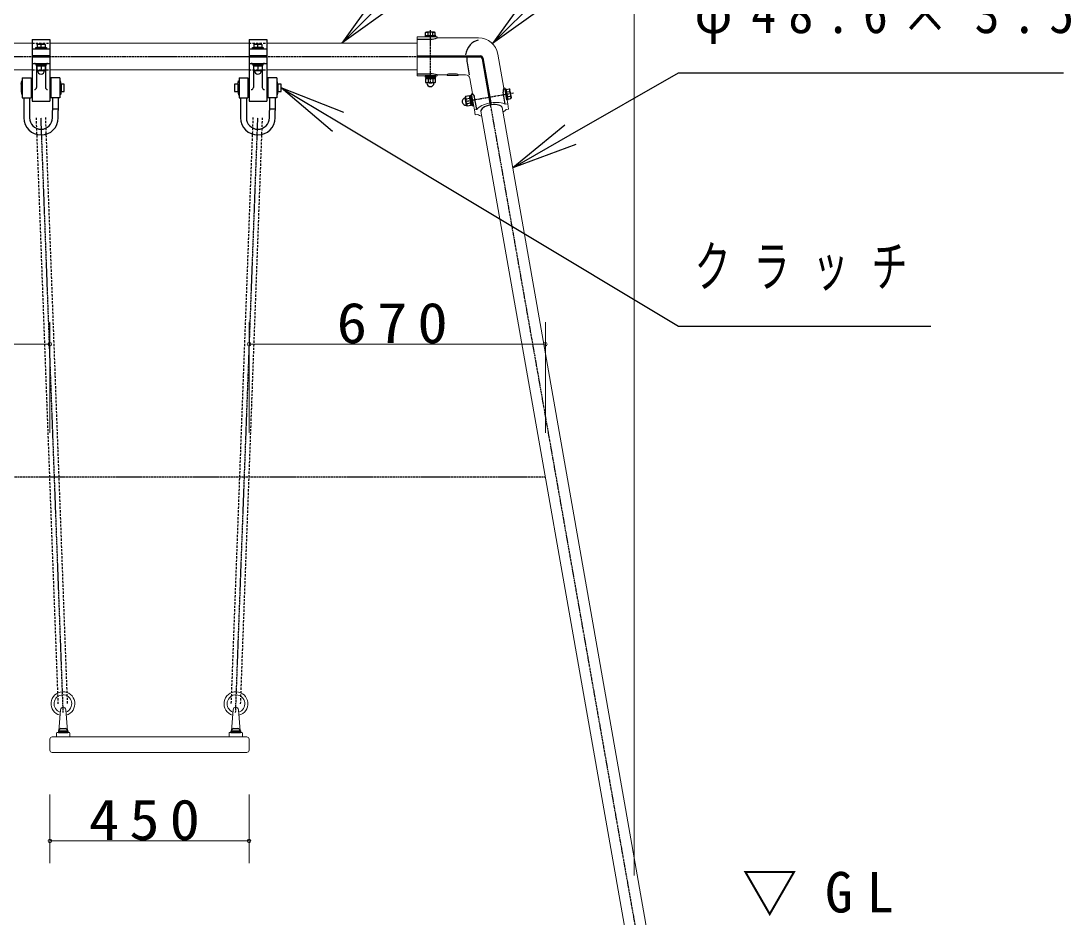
# Model space of a CAD drawing. Units: millimetres at full size. Extents: x -35408 to 50, y -49934 to 13350.
# Drawn here: x -15550 to -13178, y 2904 to 4930 of the extents above; entities that cross this region are included whole.
import ezdxf

# ---------------------------------------------------------------- set-up
doc = ezdxf.new("R2010")
doc.units = ezdxf.units.MM
doc.linetypes.add('USER2', pattern=[6, 3, -1, 1, -1])
doc.linetypes.add('USER4', pattern=[8, 5, -3])
doc.layers.add('線', color=2, linetype='Continuous', lineweight=25)
doc.layers.add('補助', color=2, linetype='Continuous', lineweight=25)
doc.styles.add('ＭＳ ゴシック', font='')
doc.styles.get('ＭＳ ゴシック').set_extended_font_data('MS Gothic')

# ---------------------------------------------------------------- blocks, each defined once
blk = doc.blocks.new('dimension_origin')
at = {"color": 0, "linetype": 'Continuous', "lineweight": -2}
blk.add_circle((0, 0), 1.25, dxfattribs=at)

msp = doc.modelspace()

# ---------------------------------------------------------------- linework, layer by layer
at = {"layer": '線'}
for p, q in [((-15525, 4888.25), (-15485, 4888.25)), ((-15525, 4888.25), (-15525, 4749)), ((-15485, 4888.25), (-15485, 4749)), ((-15035, 4888.25), (-14995, 4888.25)), ((-15035, 4888.25), (-15035, 4749)), ((-14995, 4888.25), (-14995, 4749)), ((-14654.98, 4889.114), (-14625, 4889.114)), ((-14613, 4896.75), (-14637, 4896.75)), ((-14637, 4896.75), (-14637, 4894.25)), ((-14613, 4894.25), (-14637, 4894.25)), ((-14635.97, 4903.613), (-14634, 4904.75)), ((-14635.97, 4896.75), (-14635.97, 4903.613)), ((-14614.03, 4896.75), (-14635.97, 4896.75)), ((-14616, 4904.75), (-14634, 4904.75)), ((-14630.485, 4896.75), (-14630.485, 4903.613)), ((-14619.515, 4896.75), (-14619.515, 4903.613)), ((-14614.03, 4903.613), (-14616, 4904.75)), ((-14614.03, 4896.75), (-14614.03, 4903.613)), ((-14613, 4894.25), (-14613, 4896.75)), ((-15525, 4867.25), (-15485, 4867.25)), ((-15517, 4869.75), (-15493, 4869.75)), ((-15517, 4867.25), (-15517, 4869.75)), ((-15517, 4867.25), (-15493, 4867.25)), ((-15514, 4876.75), (-15513.5, 4877.25)), ((-15514, 4876.75), (-15514, 4869.75)), ((-15496, 4869.75), (-15514, 4869.75)), ((-15496.5, 4877.25), (-15513.5, 4877.25)), ((-15505, 4869.75), (-15505, 4876.113)), ((-15496, 4876.75), (-15496.5, 4877.25)), ((-15496, 4876.75), (-15496, 4869.75)), ((-15493, 4869.75), (-15493, 4867.25)), ((-15035, 4867.25), (-14995, 4867.25)), ((-15027, 4869.75), (-15003, 4869.75)), ((-15027, 4867.25), (-15027, 4869.75)), ((-15027, 4867.25), (-15003, 4867.25)), ((-15024, 4876.75), (-15023.5, 4877.25)), ((-15024, 4876.75), (-15024, 4869.75)), ((-15006, 4869.75), (-15024, 4869.75)), ((-15006.5, 4877.25), (-15023.5, 4877.25)), ((-15015, 4869.75), (-15015, 4876.113)), ((-15006, 4876.75), (-15006.5, 4877.25)), ((-15006, 4876.75), (-15006, 4869.75)), ((-15003, 4869.75), (-15003, 4867.25)), ((-15525, 4852.25), (-15485, 4852.25)), ((-15525, 4849), (-15485, 4849)), ((-15035, 4852.25), (-14995, 4852.25)), ((-15035, 4849), (-14995, 4849)), ((-14655, 4851), (-14511.468, 4851)), ((-14655, 4849), (-14513.248, 4849)), ((-14508.324, 4844.868), (-14489.872, 4740.222)), ((-14506.544, 4846.868), (-14487.804, 4740.587)), ((-15525, 4834), (-15485, 4834)), ((-15517, 4834), (-15493, 4834)), ((-15517, 4831.5), (-15517, 4834)), ((-15517, 4831.5), (-15493, 4831.5)), ((-15515.75, 4831.5), (-15494.25, 4831.5)), ((-15515.75, 4831.5), (-15515.75, 4828.5)), ((-15515.75, 4828.5), (-15494.25, 4828.5)), ((-15515, 4829), (-15515, 4780.084)), ((-15514.5, 4828.5), (-15514.5, 4818.789)), ((-15514.5, 4828.5), (-15495.5, 4828.5)), ((-15514.5, 4818.789), (-15514, 4818.5)), ((-15514, 4818.5), (-15496, 4818.5)), ((-15513, 4818), (-15513, 4818.5)), ((-15505.167, 4828.5), (-15505.971, 4831.5)), ((-15505, 4828.5), (-15505, 4819.637)), ((-15504.029, 4828.5), (-15504.833, 4831.5)), ((-15497, 4818), (-15497, 4818.5)), ((-15495.5, 4818.789), (-15496, 4818.5)), ((-15495.5, 4828.5), (-15495.5, 4818.789)), ((-15495, 4829), (-15495, 4780.084)), ((-15494.25, 4831.5), (-15494.25, 4828.5)), ((-15493, 4834), (-15493, 4831.5)), ((-15035, 4834), (-14995, 4834)), ((-15027, 4834), (-15003, 4834)), ((-15027, 4831.5), (-15027, 4834)), ((-15027, 4831.5), (-15003, 4831.5)), ((-15025.75, 4831.5), (-15004.25, 4831.5)), ((-15025.75, 4831.5), (-15025.75, 4828.5)), ((-15025.75, 4828.5), (-15004.25, 4828.5)), ((-15025, 4829), (-15025, 4780.084)), ((-15024.5, 4828.5), (-15024.5, 4818.789)), ((-15024.5, 4828.5), (-15005.5, 4828.5)), ((-15024.5, 4818.789), (-15024, 4818.5)), ((-15024, 4818.5), (-15006, 4818.5)), ((-15023, 4818), (-15023, 4818.5)), ((-15015.167, 4828.5), (-15015.971, 4831.5)), ((-15015, 4828.5), (-15015, 4819.637)), ((-15014.029, 4828.5), (-15014.833, 4831.5)), ((-15007, 4818), (-15007, 4818.5)), ((-15005.5, 4818.789), (-15006, 4818.5)), ((-15005.5, 4828.5), (-15005.5, 4818.789)), ((-15005, 4829), (-15005, 4780.084)), ((-15004.25, 4831.5), (-15004.25, 4828.5)), ((-15003, 4834), (-15003, 4831.5)), ((-14542.001, 4835.744), (-14537.153, 4808.25)), ((-15550.258, 4787.481), (-15548.724, 4794.852)), ((-15548.724, 4794.852), (-15547.5, 4794.598)), ((-15547.5, 4801.5), (-15527.5, 4801.5)), ((-15547.5, 4801.5), (-15547.5, 4756.5)), ((-15547.5, 4794.598), (-15547.5, 4763.402)), ((-15527.5, 4801.5), (-15527.5, 4756.5)), ((-15462.5, 4801.5), (-15482.5, 4801.5)), ((-15482.5, 4801.5), (-15482.5, 4756.5)), ((-15462.5, 4801.5), (-15462.5, 4756.5)), ((-15461.276, 4794.852), (-15462.5, 4794.598)), ((-15462.5, 4794.598), (-15462.5, 4763.402)), ((-15459.742, 4787.481), (-15461.276, 4794.852)), ((-15060.258, 4787.481), (-15058.724, 4794.852)), ((-15058.724, 4794.852), (-15057.5, 4794.598)), ((-15057.5, 4801.5), (-15037.5, 4801.5)), ((-15057.5, 4801.5), (-15057.5, 4756.5)), ((-15057.5, 4794.598), (-15057.5, 4763.402)), ((-15037.5, 4801.5), (-15037.5, 4756.5)), ((-14972.5, 4801.5), (-14992.5, 4801.5)), ((-14992.5, 4801.5), (-14992.5, 4756.5)), ((-14972.5, 4801.5), (-14972.5, 4756.5)), ((-14971.276, 4794.852), (-14972.5, 4794.598)), ((-14972.5, 4794.598), (-14972.5, 4763.402)), ((-14969.742, 4787.481), (-14971.276, 4794.852)), ((-14654.98, 4810.886), (-14625, 4810.886)), ((-14613, 4805.75), (-14637, 4805.75)), ((-14637, 4805.75), (-14637, 4803.25)), ((-14613, 4803.25), (-14637, 4803.25)), ((-14614.03, 4800.25), (-14635.97, 4800.25)), ((-14635.97, 4800.25), (-14635.97, 4791.387)), ((-14635.75, 4803.25), (-14614.25, 4803.25)), ((-14635.75, 4803.25), (-14635.75, 4800.25)), ((-14635.75, 4800.25), (-14614.25, 4800.25)), ((-14630.485, 4800.25), (-14630.485, 4791.387)), ((-14625.167, 4800.25), (-14625.971, 4803.25)), ((-14624.029, 4800.25), (-14624.833, 4803.25)), ((-14619.515, 4800.25), (-14619.515, 4791.387)), ((-14614.25, 4803.25), (-14614.25, 4800.25)), ((-14614.03, 4800.25), (-14614.03, 4791.387)), ((-14613, 4803.25), (-14613, 4805.75)), ((-15550.258, 4787.481), (-15550.258, 4770.519)), ((-15550.258, 4770.519), (-15548.724, 4763.148)), ((-15525, 4787.5), (-15527.5, 4787.5)), ((-15527.5, 4770.5), (-15525, 4770.5)), ((-15482.5, 4787.5), (-15485.011, 4787.5)), ((-15485.011, 4770.5), (-15482.5, 4770.5)), ((-15459.742, 4770.519), (-15461.276, 4763.148)), ((-15452.5, 4787.5), (-15459.744, 4787.5)), ((-15459.744, 4770.5), (-15452.5, 4770.5)), ((-15459.742, 4787.481), (-15459.742, 4770.519)), ((-15452.5, 4770.5), (-15452.5, 4787.5)), ((-15060.259, 4787.5), (-15067.5, 4787.5)), ((-15067.5, 4787.5), (-15067.5, 4770.5)), ((-15067.5, 4770.5), (-15060.259, 4770.5)), ((-15060.258, 4787.481), (-15060.258, 4770.519)), ((-15060.258, 4770.519), (-15058.724, 4763.148)), ((-15035, 4787.5), (-15037.5, 4787.5)), ((-15037.5, 4770.5), (-15035, 4770.5)), ((-14992.5, 4787.5), (-14995.011, 4787.5)), ((-14995.011, 4770.5), (-14992.5, 4770.5)), ((-14969.742, 4770.519), (-14971.276, 4763.148)), ((-14962.5, 4787.5), (-14969.744, 4787.5)), ((-14969.744, 4770.5), (-14962.5, 4770.5)), ((-14969.742, 4787.481), (-14969.742, 4770.519)), ((-14962.5, 4770.5), (-14962.5, 4787.5)), ((-14635.97, 4791.387), (-14634, 4790.25)), ((-14616, 4790.25), (-14634, 4790.25)), ((-14633, 4789.75), (-14633, 4790.25)), ((-14617, 4789.75), (-14617, 4790.25)), ((-14614.03, 4791.387), (-14616, 4790.25)), ((-14453.741, 4776.318), (-14456.203, 4775.884)), ((-14452.036, 4752.249), (-14456.203, 4775.884)), ((-14449.574, 4752.683), (-14453.741, 4776.318)), ((-14453.562, 4775.304), (-14446.804, 4776.495)), ((-14449.753, 4753.698), (-14453.562, 4775.304)), ((-14452.61, 4769.902), (-14445.851, 4771.094)), ((-14446.804, 4776.495), (-14445.342, 4774.753)), ((-14442.216, 4757.026), (-14445.342, 4774.753)), ((-15548.724, 4763.148), (-15547.5, 4763.402)), ((-15547.5, 4756.5), (-15527.5, 4756.5)), ((-15544, 4756.5), (-15544, 4711.5)), ((-15531, 4756.5), (-15531, 4711.5)), ((-15525, 4749), (-15485, 4749)), ((-15462.5, 4756.5), (-15482.5, 4756.5)), ((-15479, 4756.5), (-15479, 4727.5)), ((-15466, 4756.5), (-15466, 4727.5)), ((-15461.276, 4763.148), (-15462.5, 4763.402)), ((-15058.724, 4763.148), (-15057.5, 4763.402)), ((-15057.5, 4756.5), (-15037.5, 4756.5)), ((-15054, 4756.5), (-15054, 4711.5)), ((-15041, 4756.5), (-15041, 4711.5)), ((-15035, 4749), (-14995, 4749)), ((-14972.5, 4756.5), (-14992.5, 4756.5)), ((-14989, 4756.5), (-14989, 4727.5)), ((-14976, 4756.5), (-14976, 4727.5)), ((-14971.276, 4763.148), (-14972.5, 4763.402)), ((-14546.702, 4755.865), (-14546.21, 4755.952)), ((-14545.605, 4759.074), (-14546.383, 4756.937)), ((-14543.258, 4739.21), (-14546.383, 4756.937)), ((-14536.877, 4760.613), (-14545.605, 4759.074)), ((-14535.925, 4755.211), (-14544.653, 4753.672)), ((-14533.067, 4739.007), (-14536.877, 4760.613)), ((-14533.885, 4760.918), (-14536.839, 4760.397)), ((-14536.839, 4760.397), (-14533.106, 4739.223)), ((-14535.001, 4749.975), (-14532.187, 4751.287)), ((-14534.804, 4748.853), (-14531.989, 4750.166)), ((-14531.64, 4762.583), (-14534.102, 4762.149)), ((-14529.934, 4738.513), (-14534.102, 4762.149)), ((-14533.885, 4760.918), (-14530.151, 4739.744)), ((-14527.472, 4738.947), (-14531.64, 4762.583)), ((-14520.349, 4730.443), (-14525.133, 4757.574)), ((-14455.821, 4741.82), (-14460.605, 4768.952)), ((-14452.036, 4752.249), (-14449.574, 4752.683)), ((-14450.705, 4759.099), (-14443.947, 4760.291)), ((-14449.753, 4753.698), (-14442.994, 4754.889)), ((-14442.994, 4754.889), (-14442.216, 4757.026)), ((-15479, 4731.5), (-15466, 4731.5)), ((-15479, 4711.5), (-15479, 4727.5)), ((-15466, 4711.5), (-15466, 4727.5)), ((-14989, 4731.5), (-14976, 4731.5)), ((-14989, 4711.5), (-14989, 4727.5)), ((-14976, 4711.5), (-14976, 4727.5)), ((-14543.924, 4740.108), (-14543.431, 4740.195)), ((-14541.796, 4737.468), (-14543.258, 4739.21)), ((-14534.02, 4744.408), (-14542.748, 4742.869)), ((-14533.067, 4739.007), (-14541.796, 4737.468)), ((-14530.151, 4739.744), (-14533.106, 4739.223)), ((-14529.934, 4738.513), (-14527.472, 4738.947)), ((-15465.75, 3326.102), (-15444.25, 3326.102)), ((-15465.75, 3326.102), (-15465.75, 3323.102)), ((-15465.75, 3323.102), (-15444.25, 3323.102)), ((-15465.5, 3327.102), (-15465.5, 3326.102)), ((-15465.5, 3327.102), (-15444.5, 3327.102)), ((-15465.5, 3326.102), (-15444.5, 3326.102)), ((-15460, 3331.902), (-15450, 3331.902)), ((-15445.389, 3323.102), (-15446.192, 3326.102)), ((-15444.25, 3323.102), (-15445.054, 3326.102)), ((-15444.5, 3327.102), (-15444.5, 3326.102)), ((-15444.25, 3326.102), (-15444.25, 3323.102)), ((-15075.75, 3326.102), (-15054.25, 3326.102)), ((-15075.75, 3326.102), (-15075.75, 3323.102)), ((-15075.75, 3323.102), (-15054.25, 3323.102)), ((-15075.5, 3327.102), (-15075.5, 3326.102)), ((-15075.5, 3327.102), (-15054.5, 3327.102)), ((-15075.5, 3326.102), (-15054.5, 3326.102)), ((-15070, 3331.902), (-15060, 3331.902)), ((-15055.389, 3323.102), (-15056.192, 3326.102)), ((-15054.25, 3323.102), (-15055.054, 3326.102)), ((-15054.5, 3327.102), (-15054.5, 3326.102)), ((-15054.25, 3326.102), (-15054.25, 3323.102))]:
    msp.add_line(p, q, dxfattribs=at)
at = {"layer": '線', "color": 7, "lineweight": 13}
for p, q in [((-14655, 4894.25), (-14610, 4894.25)), ((-14655, 4891.75), (-14655, 4894.25)), ((-14655, 4891.75), (-14655, 4851)), ((-14610.02, 4891.75), (-14516.093, 4891.75)), ((-14610, 4891.75), (-14610, 4894.25)), ((-16125, 4880.25), (-15525, 4880.25)), ((-15485, 4880.25), (-15035, 4880.25)), ((-14995, 4880.25), (-14655, 4880.25)), ((-14655, 4849), (-14655, 4808.25)), ((-14472.761, 4855.391), (-14459.186, 4778.404)), ((-16125, 4819.75), (-15525, 4819.75)), ((-15485, 4819.75), (-15035, 4819.75)), ((-14995, 4819.75), (-14655, 4819.75)), ((-14655, 4808.25), (-14655, 4805.75)), ((-14655, 4805.75), (-14610, 4805.75)), ((-14610.02, 4808.25), (-14587.5, 4808.25)), ((-14610, 4808.25), (-14610, 4805.75)), ((-14587.5, 4806.75), (-14587.5, 4808.25)), ((-14562.5, 4806.75), (-14587.5, 4806.75)), ((-14562.5, 4806.75), (-14562.5, 4808.25)), ((-14562.5, 4808.25), (-14545.544, 4808.25)), ((-14535.696, 4799.986), (-14529.699, 4765.971)), ((-14459.186, 4778.404), (-14456.724, 4778.839)), ((-14450.367, 4742.782), (-14456.724, 4778.839)), ((-14529.699, 4765.971), (-14532.161, 4765.537)), ((-14525.803, 4729.481), (-14532.161, 4765.537)), ((-14520.349, 4730.443), (-14525.803, 4729.481)), ((-14523.741, 4717.787), (-14525.803, 4729.481)), ((-14137.186, 2606.15), (-14510.985, 4726.065)), ((-14089.325, 2614.589), (-14463.123, 4734.504)), ((-14455.821, 4741.82), (-14450.367, 4742.782)), ((-14453.759, 4730.126), (-14448.305, 4731.088)), ((-14448.305, 4731.088), (-14450.367, 4742.782)), ((-14518.287, 4718.748), (-14523.741, 4717.787)), ((-15464.712, 3326.791), (-15460.982, 3374.569)), ((-15445.288, 3326.791), (-15449.018, 3374.569)), ((-15074.712, 3326.791), (-15070.982, 3374.569)), ((-15055.288, 3326.791), (-15059.018, 3374.569)), ((-15470, 3314.302), (-15470, 3321.902)), ((-15468.8, 3323.102), (-15441.2, 3323.102)), ((-15440, 3314.302), (-15440, 3321.902)), ((-15080, 3314.302), (-15080, 3321.902)), ((-15078.8, 3323.102), (-15051.2, 3323.102)), ((-15050, 3314.302), (-15050, 3321.902)), ((-15485, 3308.102), (-15485, 3283.102)), ((-15480, 3313.102), (-15040, 3313.102)), ((-15468.8, 3313.102), (-15441.2, 3313.102)), ((-15078.8, 3313.102), (-15051.2, 3313.102)), ((-15035, 3308.102), (-15035, 3283.102)), ((-15480, 3278.102), (-15040, 3278.102))]:
    msp.add_line(p, q, dxfattribs=at)
at = {"layer": '線', "color": 20, "linetype": 'USER2'}
for p, q in [((-14625, 4790), (-14625, 4910)), ((-17140, 4850), (-14510, 4850)), ((-14111.585, 2600.897), (-14507.833, 4848.132)), ((-14437.663, 4766.966), (-14545.992, 4747.865)), ((-15454.776, 3368.106), (-15505, 4711.5)), ((-15065.224, 3368.106), (-15015, 4711.5)), ((-14365.327, 3900), (-17284.673, 3900))]:
    msp.add_line(p, q, dxfattribs=at)
at = {"layer": '線', "color": 4, "linetype": 'USER4'}
for p, q in [((-15525, 4880.25), (-15485, 4880.25)), ((-15035, 4880.25), (-14995, 4880.25)), ((-15525, 4819.75), (-15485, 4819.75)), ((-15035, 4819.75), (-14995, 4819.75)), ((-15466.016, 3387.7), (-15515.493, 4711.108)), ((-15445.03, 3388.485), (-15494.507, 4711.892)), ((-15074.969, 3388.485), (-15025.493, 4711.892)), ((-15053.984, 3387.7), (-15004.507, 4711.108))]:
    msp.add_line(p, q, dxfattribs=at)
at = {"layer": '線', "linetype": 'USER4'}
for p, q in [((-15511, 4852.25), (-15511, 4849)), ((-15499, 4852.25), (-15499, 4849)), ((-15021, 4852.25), (-15021, 4849)), ((-15009, 4852.25), (-15009, 4849))]:
    msp.add_line(p, q, dxfattribs=at)
at = {"layer": '線'}
for centre, radius, start, end in [((-14633.227, 4898.863), 5.485, 60.00001, 119.99999), ((-14625, 4890.954), 13.796, 66.57346, 113.42654), ((-14625.056, 4933.435), 44.321, 270.07279, 289.85948), ((-14616.773, 4898.863), 5.485, 60.00001, 119.99999), ((-15509.5, 4864.641), 12.323, 68.58229, 111.41755), ((-15500.5, 4864.641), 12.323, 68.58243, 111.41757), ((-15019.5, 4864.641), 12.323, 68.58229, 111.41755), ((-15010.5, 4864.641), 12.323, 68.58243, 111.41757), ((-14513.248, 4844), 5, 10, 90), ((-14511.468, 4846), 5, 10, 90), ((-15520, 4829), 5, 0, 90), ((-15509.75, 4832.508), 13.72, 249.74445, 290.25555), ((-15505, 4818), 8, 180, 0), ((-15500.25, 4832.508), 13.72, 249.74445, 290.25555), ((-15490, 4829), 5, 90, 180), ((-15030, 4829), 5, 0, 90), ((-15019.75, 4832.508), 13.72, 249.74445, 290.25555), ((-15015, 4818), 8, 180, 0), ((-15010.25, 4832.508), 13.72, 249.74445, 290.25555), ((-15000, 4829), 5, 90, 180), ((-14625.056, 4766.565), 44.321, 70.14052, 89.92721), ((-15520, 4780.084), 5, 270, 0), ((-15490, 4780.084), 5, 180, 270), ((-15030, 4780.084), 5, 270, 0), ((-15000, 4780.084), 5, 180, 270), ((-14633.227, 4796.137), 5.485, 240.00001, 299.99999), ((-14625, 4789.75), 8, 180, 0), ((-14625, 4804.046), 13.796, 246.57346, 293.42654), ((-14616.773, 4796.137), 5.485, 240.00001, 299.99999), ((-14443.254, 4771.181), 17.493, 155.61012, 187.32058), ((-14451.005, 4772.97), 5.485, 340.00001, 39.99999), ((-14457.365, 4763.494), 13.796, 346.57346, 33.42654), ((-14545.313, 4747.987), 8, 100, 280), ((-14540.451, 4757.198), 5.485, 160.00001, 219.99999), ((-14531.234, 4750.469), 13.796, 166.57346, 213.42654), ((-14542.199, 4753.734), 17.493, 12.67942, 44.38988), ((-14448.148, 4756.765), 5.485, 340.00001, 39.99999), ((-14537.594, 4740.993), 5.485, 160.00001, 219.99999), ((-15505, 4711.5), 39, 180, 0), ((-15505, 4711.5), 26, 180, 0), ((-15015, 4711.5), 39, 180, 0), ((-15015, 4711.5), 26, 180, 0), ((-15455, 3320.622), 12.339, 113.90552, 148.31866), ((-15455, 3320.622), 12.339, 31.68134, 66.09448), ((-15065, 3320.622), 12.339, 113.90552, 148.31866), ((-15065, 3320.622), 12.339, 31.68134, 66.09448)]:
    msp.add_arc(centre, radius, start, end, dxfattribs=at)
at = {"layer": '線', "color": 7, "lineweight": 13}
for centre, radius, start, end in [((-14516.093, 4847.75), 44, 10, 90), ((-14545.544, 4798.25), 10, 10, 90), ((-15455.523, 3388.092), 27, 92.14107, 256.17924), ((-15455.523, 3388.092), 20, 92.14107, 252.8573), ((-15455.523, 3388.092), 27, 286.07159, 92.14107), ((-15455.523, 3388.092), 20, 290.22522, 92.14107), ((-15064.477, 3388.092), 27, 87.85894, 253.92842), ((-15064.477, 3388.092), 20, 87.85894, 249.77479), ((-15064.477, 3388.092), 20, 287.14271, 87.85894), ((-15064.477, 3388.092), 27, 283.82077, 87.85894), ((-15455, 3374.102), 6, 4.46422, 175.53578), ((-15065, 3374.102), 6, 4.46422, 175.53578), ((-15468.8, 3321.902), 1.2, 90, 180), ((-15468.7, 3327.102), 4, 270, 355.53578), ((-15441.3, 3327.102), 4, 184.46422, 270), ((-15441.2, 3321.902), 1.2, 0, 90), ((-15078.8, 3321.902), 1.2, 90, 180), ((-15078.7, 3327.102), 4, 270, 355.53578), ((-15051.3, 3327.102), 4, 184.46422, 270), ((-15051.2, 3321.902), 1.2, 0, 90), ((-15480, 3308.102), 5, 90, 180), ((-15468.8, 3314.302), 1.2, 180, 270), ((-15441.2, 3314.302), 1.2, 270, 0), ((-15078.8, 3314.302), 1.2, 180, 270), ((-15051.2, 3314.302), 1.2, 270, 0), ((-15040, 3308.102), 5, 0, 90), ((-15480, 3283.102), 5, 180, 270), ((-15040, 3283.102), 5, 270, 0)]:
    msp.add_arc(centre, radius, start, end, dxfattribs=at)
at = {"layer": '線'}
for centre, major_axis, ratio, start_param, end_param in [((-14508.253, 4837.843), (-8.601, 48.779), 0.767184, 6.28318531, 7.39580983), ((-14504.579, 4842.343), (-8.601, 48.779), 0.767184, 1.34157699, 1.57079633), ((-14575, 4808.25), (12.5, 0), 0.145033, 6.28318531, 9.42477796), ((-14484.887, 4730.666), (26.097, 4.602), 0.390731, 1.69374738, 3.14159265), ((-14489.22, 4729.902), (26.097, 4.602), 0.390731, 0, 1.44784528)]:
    msp.add_ellipse(centre, major_axis=major_axis, ratio=ratio, start_param=start_param, end_param=end_param, dxfattribs=at)
at = {"layer": '線', "color": 7, "lineweight": 13}
for centre, start_param, end_param in [((-14489.22, 4729.902), 0.40261041, 1.4851654), ((-14484.887, 4730.666), 1.65642725, 2.73898224), ((-14489.22, 4729.902), 5.48410815, 5.8805749), ((-14484.887, 4730.666), 3.54420306, 3.94066981)]:
    msp.add_ellipse(centre, major_axis=(37.423, 6.599), ratio=0.398766, start_param=start_param, end_param=end_param, dxfattribs=at)
at = {"layer": '補助', "lineweight": 13}
for p, q in [((-14164.325, 3000), (-14164.325, 6454.75)), ((-15485.168, 4000), (-15485.168, 4250)), ((-15034.831, 4000), (-15034.831, 4250)), ((-14365.327, 4000), (-14365.327, 4250)), ((-16164.831, 4200), (-15485.168, 4200)), ((-15034.831, 4200), (-14365.327, 4200)), ((-15485, 3183.102), (-15485, 3028.102)), ((-15035, 3183.102), (-15035, 3028.102)), ((-15035, 3078.102), (-15485, 3078.102))]:
    msp.add_line(p, q, dxfattribs=at)
at = {"layer": '補助'}
for p, q in [((-14736.612, 5003.994), (-14825, 4880.25)), ((-14825, 4880.25), (-14718.934, 4986.316)), ((-14396.592, 5002.606), (-14484.98, 4878.863)), ((-14484.98, 4878.863), (-14378.914, 4984.929)), ((-14701.256, 4968.638), (-14825, 4880.25)), ((-14361.236, 4967.251), (-14484.98, 4878.863)), ((-14308.953, 4672.911), (-14064.325, 4813.013)), ((-14064.325, 4813.013), (-14014.325, 4813.013)), ((-14014.325, 4813.013), (-13194.552, 4813.013)), ((-14846.705, 4680.428), (-14962.5, 4779)), ((-14820.995, 4723.312), (-14962.5, 4779)), ((-14962.5, 4779), (-14833.85, 4701.87)), ((-14833.85, 4701.87), (-14064.325, 4240.515)), ((-14321.378, 4694.605), (-14439.118, 4598.363)), ((-14439.118, 4598.363), (-14308.953, 4672.911)), ((-14296.529, 4651.217), (-14439.118, 4598.363)), ((-14064.325, 4240.515), (-14014.325, 4240.515)), ((-14014.325, 4240.515), (-13494.107, 4240.515))]:
    msp.add_line(p, q, dxfattribs=at)

# ---------------------------------------------------------------- block references
at = {"layer": '補助', "lineweight": 13, "xscale": 3.33, "yscale": 3.33, "rotation": 180}
for p in [(-15485.168, 4200), (-14365.327, 4200), (-15035, 3078.102)]:
    msp.add_blockref('dimension_origin', p, dxfattribs=at)
at = {"layer": '補助', "lineweight": 13, "xscale": 3.33, "yscale": 3.33}
for p in [(-15034.831, 4200), (-15485, 3078.102)]:
    msp.add_blockref('dimension_origin', p, dxfattribs=at)

# ---------------------------------------------------------------- texts
at = {"layer": '補助', "char_height": 91.64, "style": 'ＭＳ ゴシック'}
for s, insert, attachment_point in [('\\T1.5;\\W0.9;φ48.6×3.5', (-14028.075, 4994.263), 1), ('\\T1.64;\\W0.65;クラッチ', (-14028.075, 4421.765), 1), ('\\T1.33;\\W1.1;670', (-14700.079, 4201), 8), ('\\T1.33;\\W1.1;450', (-15260, 3079.102), 8), ('\\T1.5;▽GL', (-13920.833, 2908.333), 7)]:
    msp.add_mtext(s, dxfattribs=dict(at, insert=insert, attachment_point=attachment_point))

doc.saveas('drawing.dxf')
